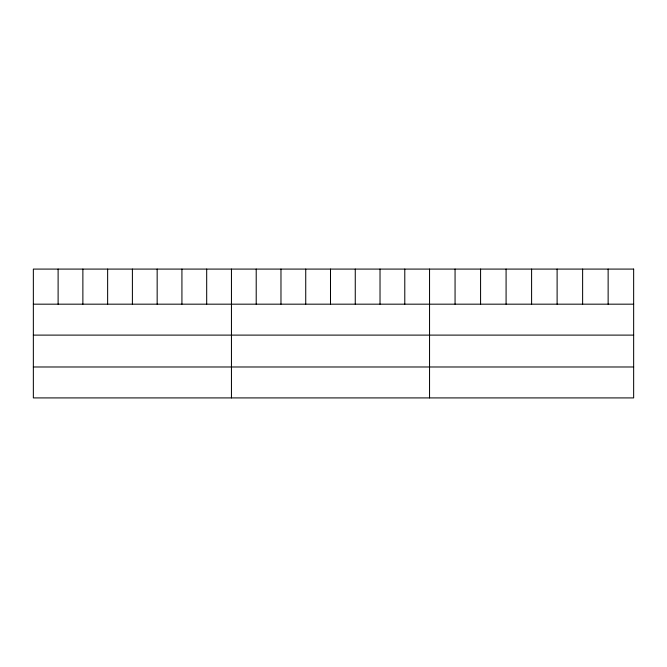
<?xml version="1.0" encoding="UTF-8"?>
<svg xmlns="http://www.w3.org/2000/svg" width="667" height="667" viewBox="0 0 667 667"><rect width="100%" height="100%" fill="white"/><g stroke="black" fill="none" stroke-linecap="round" stroke-linejoin="round"><path stroke-width="1" d="M33.35 304.177L633.65 304.177M33.35 335.109L633.65 335.109M33.35 366.983L633.65 366.983M608.137 269.084L608.137 304.177M582.625 269.084L582.625 304.177M557.112 269.084L557.112 304.177M531.599 269.084L531.599 304.177M506.086 269.084L506.086 304.177M480.573 269.084L480.573 304.177M455.061 269.084L455.061 304.177M429.548 269.084L429.548 397.916M404.786 269.084L404.786 304.177M380.023 269.084L380.023 304.177M355.261 269.084L355.261 304.177M330.498 269.084L330.498 304.177M305.736 269.084L305.736 304.177M280.974 269.084L280.974 304.177M256.211 269.084L256.211 304.177M231.449 269.084L231.449 397.916M206.687 269.084L206.687 304.177M181.924 269.084L181.924 304.177M157.162 269.084L157.162 304.177M132.4 269.084L132.4 304.177M107.637 269.084L107.637 304.177M82.875 269.084L82.875 304.177M58.112 269.084L58.112 304.177M633.65 269.084L33.35 269.084L33.35 397.916L633.65 397.916L633.65 269.084"/></g></svg>
